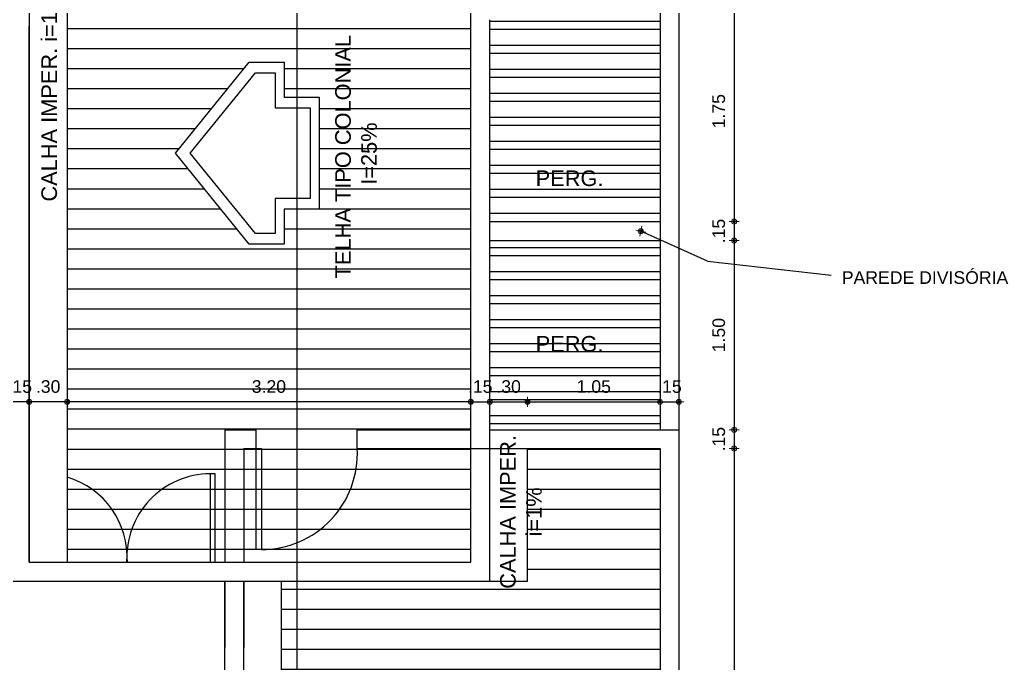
# Model space of a CAD drawing. Header units: millimetres. Extents: x 3724 to 8454, y 143 to 322.
# Drawn here: x 3744.25 to 3752.08, y 169.74 to 174.84 of the extents above; entities that cross this region are included whole.
import ezdxf

# ---------------------------------------------------------------- set-up
doc = ezdxf.new("R2010")
doc.units = ezdxf.units.MM
doc.header["$LTSCALE"] = 20
doc.linetypes.add('DASHDOT2', pattern=[12.7, 6.35, -3.175, 0, -3.175])
doc.linetypes.add('HIDDEN', pattern=[9.525, 6.35, -3.175])
for name, color, linetype in [('0-COTAS', 8, 'Continuous'), ('A-PEN-08', 8, 'Continuous'), ('A-PEN-B', 5, 'Continuous'), ('A-PEN-G', 3, 'Continuous'), ('A-PEN-M', 6, 'Continuous'), ('A-PEN-R', 1, 'Continuous')]:
    doc.layers.add(name, color=color, linetype=linetype)
doc.layers.add('A-TXT-G', color=3, linetype='Continuous', lineweight=30)
doc.layers.add('COTAS', color=53, linetype='Continuous', lineweight=9)
doc.styles.add('CARIMBO_DADOS', font='arial.ttf', dxfattribs={"height": 0.1})
doc.styles.get("Standard").update_dxf_attribs({"font": 'ARIALUNI.TTF', "height": 0.3})
doc.dimstyles.get("Standard").update_dxf_attribs({"dimtxt": 0.18, "dimasz": 0.18, "dimexe": 0.18, "dimexo": 0.0625, "dimgap": 0.09, "dimtad": 0, "dimtih": 1, "dimtoh": 1, "dimdec": 4, "dimzin": 0, "dimdsep": 46, "dimtxsty": 'Standard', "dimcen": 0.09, "dimadec": 0, "dimazin": 0, "dimtfac": 1, "dimtdec": 4, "dimtofl": 0, "dimtmove": 0, "dimatfit": 3, "dimfxl": 1, "dimtolj": 1, "dimtzin": 0, "dimarcsym": 0})
pattern_1 = [(7e-15, (-336.07833, -5.09099), (0, 0.15875), [])]

# ---------------------------------------------------------------- blocks, each defined once
blk = doc.blocks.new('CIRCULOS')
at = {"layer": 'COTAS'}
for p, q in [((-4, 0), (4, 0)), ((0, 4), (0, -4))]:
    blk.add_line(p, q, dxfattribs=at)
for radius in [2, 1]:
    blk.add_circle((0, 0), radius, dxfattribs=at)
blk = doc.blocks.new('*D597')
at = {"layer": 'A-PEN-08', "color": 8, "lineweight": -2, "ltscale": 0.05}
blk.add_line((3742.2623, 177.282), (3742.2623, 170.552), dxfattribs=at)
at = {"layer": 'Defpoints', "color": 0, "ltscale": 0.05}
for p in [(3742.4708, 177.292), (3742.2623, 170.542), (3744.3208, 170.542)]:
    blk.add_point(p, dxfattribs=at)
at = {"layer": 'A-PEN-08', "color": 8, "lineweight": -2, "ltscale": 0.05, "xscale": 0.01, "yscale": 0.01, "zscale": 0.01}
for p, rotation in [((3742.2623, 177.292), 90), ((3742.2623, 170.542), 270)]:
    blk.add_blockref('CIRCULOS', p, dxfattribs=dict(at, rotation=rotation))
at = {"layer": 'A-PEN-08', "color": 230, "ltscale": 0.05, "insert": (3742.1412, 173.917), "char_height": 0.1, "attachment_point": 5, "rotation": 90, "style": 'CARIMBO_DADOS'}
blk.add_mtext('\\A1;6.75', dxfattribs=at)
blk = doc.blocks.new('*D604')
at = {"layer": 'A-PEN-08', "color": 8, "lineweight": -2, "ltscale": 0.05}
for p, q in [((3749.9078, 173.252), (3749.9078, 173.262)), ((3749.9078, 173.242), (3749.9078, 173.092)), ((3749.9078, 173.082), (3749.9078, 173.072))]:
    blk.add_line(p, q, dxfattribs=at)
at = {"layer": 'Defpoints', "color": 0, "ltscale": 0.05}
for p in [(3749.3208, 173.242), (3749.3208, 173.092), (3749.9078, 173.092)]:
    blk.add_point(p, dxfattribs=at)
at = {"layer": 'A-PEN-08', "color": 8, "lineweight": -2, "ltscale": 0.05, "xscale": 0.01, "yscale": 0.01, "zscale": 0.01}
for p, rotation in [((3749.9078, 173.242), 270), ((3749.9078, 173.092), 90)]:
    blk.add_blockref('CIRCULOS', p, dxfattribs=dict(at, rotation=rotation))
at = {"layer": 'A-PEN-08', "color": 230, "ltscale": 0.05, "insert": (3749.7868, 173.167), "char_height": 0.1, "attachment_point": 5, "rotation": 90, "style": 'CARIMBO_DADOS'}
blk.add_mtext('\\A1;.15', dxfattribs=at)
blk = doc.blocks.new('*D605')
at = {"layer": 'A-PEN-08', "color": 8, "lineweight": -2, "ltscale": 0.05}
blk.add_line((3749.9078, 173.082), (3749.9078, 171.602), dxfattribs=at)
at = {"layer": 'Defpoints', "color": 0, "ltscale": 0.05}
for p in [(3749.3208, 173.092), (3749.4708, 171.592), (3749.9078, 171.592)]:
    blk.add_point(p, dxfattribs=at)
at = {"layer": 'A-PEN-08', "color": 8, "lineweight": -2, "ltscale": 0.05, "xscale": 0.01, "yscale": 0.01, "zscale": 0.01}
for p, rotation in [((3749.9078, 173.092), 90), ((3749.9078, 171.592), 270)]:
    blk.add_blockref('CIRCULOS', p, dxfattribs=dict(at, rotation=rotation))
at = {"layer": 'A-PEN-08', "color": 230, "ltscale": 0.05, "insert": (3749.7868, 172.342), "char_height": 0.1, "attachment_point": 5, "rotation": 90, "style": 'CARIMBO_DADOS'}
blk.add_mtext('\\A1;1.50', dxfattribs=at)
blk = doc.blocks.new('*D606')
at = {"layer": 'A-PEN-08', "color": 8, "lineweight": -2, "ltscale": 0.05}
for p, q in [((3749.9078, 171.602), (3749.9078, 171.612)), ((3749.9078, 171.592), (3749.9078, 171.442)), ((3749.9078, 171.432), (3749.9078, 171.422))]:
    blk.add_line(p, q, dxfattribs=at)
at = {"layer": 'Defpoints', "color": 0, "ltscale": 0.05}
for p in [(3749.4708, 171.592), (3749.3208, 171.442), (3749.9078, 171.442)]:
    blk.add_point(p, dxfattribs=at)
at = {"layer": 'A-PEN-08', "color": 8, "lineweight": -2, "ltscale": 0.05, "xscale": 0.01, "yscale": 0.01, "zscale": 0.01}
for p, rotation in [((3749.9078, 171.592), 270), ((3749.9078, 171.442), 90)]:
    blk.add_blockref('CIRCULOS', p, dxfattribs=dict(at, rotation=rotation))
at = {"layer": 'A-PEN-08', "color": 230, "ltscale": 0.05, "insert": (3749.7868, 171.517), "char_height": 0.1, "attachment_point": 5, "rotation": 90, "style": 'CARIMBO_DADOS'}
blk.add_mtext('\\A1;.15', dxfattribs=at)
blk = doc.blocks.new('*D607')
at = {"layer": 'A-PEN-08', "color": 8, "lineweight": -2, "ltscale": 0.05}
blk.add_line((3749.9078, 171.432), (3749.9078, 166.052), dxfattribs=at)
at = {"layer": 'Defpoints', "color": 0, "ltscale": 0.05}
for p in [(3749.3208, 171.442), (3749.3208, 166.042), (3749.9078, 166.042)]:
    blk.add_point(p, dxfattribs=at)
at = {"layer": 'A-PEN-08', "color": 8, "lineweight": -2, "ltscale": 0.05, "xscale": 0.01, "yscale": 0.01, "zscale": 0.01}
for p, rotation in [((3749.9078, 171.442), 90), ((3749.9078, 166.042), 270)]:
    blk.add_blockref('CIRCULOS', p, dxfattribs=dict(at, rotation=rotation))
at = {"layer": 'A-PEN-08', "color": 230, "ltscale": 0.05, "insert": (3749.7868, 168.742), "char_height": 0.1, "attachment_point": 5, "rotation": 90, "style": 'CARIMBO_DADOS'}
blk.add_mtext('\\A1;5.40', dxfattribs=at)
blk = doc.blocks.new('*D614')
at = {"layer": 'A-PEN-08', "color": 8, "lineweight": -2, "ltscale": 0.05}
blk.add_line((3747.8108, 171.8128), (3744.6308, 171.8128), dxfattribs=at)
at = {"layer": 'Defpoints', "color": 0, "ltscale": 0.05}
for p in [(3744.6208, 171.8128), (3744.6208, 170.542), (3747.8208, 170.542)]:
    blk.add_point(p, dxfattribs=at)
at = {"layer": 'A-PEN-08', "color": 8, "lineweight": -2, "ltscale": 0.05, "xscale": 0.01, "yscale": 0.01, "zscale": 0.01, "rotation": 180}
blk.add_blockref('CIRCULOS', (3744.6208, 171.8128), dxfattribs=at)
at = {"layer": 'A-PEN-08', "color": 8, "lineweight": -2, "ltscale": 0.05, "xscale": 0.01, "yscale": 0.01, "zscale": 0.01}
blk.add_blockref('CIRCULOS', (3747.8208, 171.8128), dxfattribs=at)
at = {"layer": 'A-PEN-08', "color": 230, "ltscale": 0.05, "insert": (3746.2208, 171.9338), "char_height": 0.1, "attachment_point": 5, "style": 'CARIMBO_DADOS'}
blk.add_mtext('\\A1;3.20', dxfattribs=at)
blk = doc.blocks.new('*D615')
at = {"layer": 'A-PEN-08', "color": 8, "lineweight": -2, "ltscale": 0.05}
for p, q in [((3744.3108, 171.8128), (3744.3008, 171.8128)), ((3744.6208, 171.8128), (3744.3208, 171.8128)), ((3744.6308, 171.8128), (3744.6408, 171.8128))]:
    blk.add_line(p, q, dxfattribs=at)
at = {"layer": 'Defpoints', "color": 0, "ltscale": 0.05}
for p in [(3744.3208, 171.8128), (3744.3208, 170.542), (3744.6208, 170.542)]:
    blk.add_point(p, dxfattribs=at)
at = {"layer": 'A-PEN-08', "color": 8, "lineweight": -2, "ltscale": 0.05, "xscale": 0.01, "yscale": 0.01, "zscale": 0.01}
blk.add_blockref('CIRCULOS', (3744.3208, 171.8128), dxfattribs=at)
at = {"layer": 'A-PEN-08', "color": 8, "lineweight": -2, "ltscale": 0.05, "xscale": 0.01, "yscale": 0.01, "zscale": 0.01, "rotation": 180}
blk.add_blockref('CIRCULOS', (3744.6208, 171.8128), dxfattribs=at)
at = {"layer": 'A-PEN-08', "color": 230, "ltscale": 0.05, "insert": (3744.4708, 171.9338), "char_height": 0.1, "attachment_point": 5, "style": 'CARIMBO_DADOS'}
blk.add_mtext('\\A1;.30', dxfattribs=at)
blk = doc.blocks.new('*D616')
at = {"layer": 'A-PEN-08', "color": 8, "lineweight": -2, "ltscale": 0.05}
for p, q in [((3744.1608, 171.8128), (3744.1508, 171.8128)), ((3744.3208, 171.8128), (3744.1708, 171.8128)), ((3744.3308, 171.8128), (3744.3408, 171.8128))]:
    blk.add_line(p, q, dxfattribs=at)
at = {"layer": 'Defpoints', "color": 0, "ltscale": 0.05}
for p in [(3744.1708, 171.8128), (3744.3208, 170.542), (3744.1708, 170.392)]:
    blk.add_point(p, dxfattribs=at)
at = {"layer": 'A-PEN-08', "color": 8, "lineweight": -2, "ltscale": 0.05, "xscale": 0.01, "yscale": 0.01, "zscale": 0.01}
blk.add_blockref('CIRCULOS', (3744.1708, 171.8128), dxfattribs=at)
at = {"layer": 'A-PEN-08', "color": 8, "lineweight": -2, "ltscale": 0.05, "xscale": 0.01, "yscale": 0.01, "zscale": 0.01, "rotation": 180}
blk.add_blockref('CIRCULOS', (3744.3208, 171.8128), dxfattribs=at)
at = {"layer": 'A-PEN-08', "color": 230, "ltscale": 0.05, "insert": (3744.2458, 171.9338), "char_height": 0.1, "attachment_point": 5, "style": 'CARIMBO_DADOS'}
blk.add_mtext('\\A1;.15', dxfattribs=at)
blk = doc.blocks.new('*D617')
at = {"layer": 'A-PEN-08', "color": 8, "lineweight": -2, "ltscale": 0.05}
for p, q in [((3747.8108, 171.8128), (3747.8008, 171.8128)), ((3747.8208, 171.8128), (3747.9708, 171.8128)), ((3747.9808, 171.8128), (3747.9908, 171.8128))]:
    blk.add_line(p, q, dxfattribs=at)
at = {"layer": 'Defpoints', "color": 0, "ltscale": 0.05}
for p in [(3747.9708, 171.8128), (3747.9708, 171.592), (3747.8208, 170.542)]:
    blk.add_point(p, dxfattribs=at)
at = {"layer": 'A-PEN-08', "color": 8, "lineweight": -2, "ltscale": 0.05, "xscale": 0.01, "yscale": 0.01, "zscale": 0.01}
blk.add_blockref('CIRCULOS', (3747.8208, 171.8128), dxfattribs=at)
at = {"layer": 'A-PEN-08', "color": 8, "lineweight": -2, "ltscale": 0.05, "xscale": 0.01, "yscale": 0.01, "zscale": 0.01, "rotation": 180}
blk.add_blockref('CIRCULOS', (3747.9708, 171.8128), dxfattribs=at)
at = {"layer": 'A-PEN-08', "color": 230, "ltscale": 0.05, "insert": (3747.8958, 171.9338), "char_height": 0.1, "attachment_point": 5, "style": 'CARIMBO_DADOS'}
blk.add_mtext('\\A1;.15', dxfattribs=at)
blk = doc.blocks.new('*D618')
at = {"layer": 'A-PEN-08', "color": 8, "lineweight": -2, "ltscale": 0.05}
for p, q in [((3747.9608, 171.8128), (3747.9508, 171.8128)), ((3747.9708, 171.8128), (3748.2708, 171.8128)), ((3748.2808, 171.8128), (3748.2908, 171.8128))]:
    blk.add_line(p, q, dxfattribs=at)
at = {"layer": 'Defpoints', "color": 0, "ltscale": 0.05}
for p in [(3748.2708, 171.8128), (3747.9708, 171.592), (3748.2708, 171.442)]:
    blk.add_point(p, dxfattribs=at)
at = {"layer": 'A-PEN-08', "color": 8, "lineweight": -2, "ltscale": 0.05, "xscale": 0.01, "yscale": 0.01, "zscale": 0.01}
blk.add_blockref('CIRCULOS', (3747.9708, 171.8128), dxfattribs=at)
at = {"layer": 'A-PEN-08', "color": 8, "lineweight": -2, "ltscale": 0.05, "xscale": 0.01, "yscale": 0.01, "zscale": 0.01, "rotation": 180}
blk.add_blockref('CIRCULOS', (3748.2708, 171.8128), dxfattribs=at)
at = {"layer": 'A-PEN-08', "color": 230, "ltscale": 0.05, "insert": (3748.1208, 171.9338), "char_height": 0.1, "attachment_point": 5, "style": 'CARIMBO_DADOS'}
blk.add_mtext('\\A1;.30', dxfattribs=at)
blk = doc.blocks.new('*D619')
at = {"layer": 'A-PEN-08', "color": 8, "lineweight": -2, "ltscale": 0.05}
blk.add_line((3748.2808, 171.8128), (3749.3108, 171.8128), dxfattribs=at)
at = {"layer": 'Defpoints', "color": 0, "ltscale": 0.05}
for p in [(3749.3208, 171.8128), (3748.2708, 171.442), (3749.3208, 171.442)]:
    blk.add_point(p, dxfattribs=at)
at = {"layer": 'A-PEN-08', "color": 8, "lineweight": -2, "ltscale": 0.05, "xscale": 0.01, "yscale": 0.01, "zscale": 0.01, "rotation": 180}
blk.add_blockref('CIRCULOS', (3748.2708, 171.8128), dxfattribs=at)
at = {"layer": 'A-PEN-08', "color": 8, "lineweight": -2, "ltscale": 0.05, "xscale": 0.01, "yscale": 0.01, "zscale": 0.01}
blk.add_blockref('CIRCULOS', (3749.3208, 171.8128), dxfattribs=at)
at = {"layer": 'A-PEN-08', "color": 230, "ltscale": 0.05, "insert": (3748.7958, 171.9338), "char_height": 0.1, "attachment_point": 5, "style": 'CARIMBO_DADOS'}
blk.add_mtext('\\A1;1.05', dxfattribs=at)
blk = doc.blocks.new('*D590')
at = {"layer": 'A-PEN-08', "color": 8, "lineweight": -2, "ltscale": 0.05}
for p, q in [((3749.3108, 171.8128), (3749.3008, 171.8128)), ((3749.3208, 171.8128), (3749.4708, 171.8128)), ((3749.4808, 171.8128), (3749.4908, 171.8128))]:
    blk.add_line(p, q, dxfattribs=at)
at = {"layer": 'Defpoints', "color": 0, "ltscale": 0.05}
for p in [(3749.4708, 171.8128), (3749.4708, 171.592), (3749.3208, 171.442)]:
    blk.add_point(p, dxfattribs=at)
at = {"layer": 'A-PEN-08', "color": 8, "lineweight": -2, "ltscale": 0.05, "xscale": 0.01, "yscale": 0.01, "zscale": 0.01}
blk.add_blockref('CIRCULOS', (3749.3208, 171.8128), dxfattribs=at)
at = {"layer": 'A-PEN-08', "color": 8, "lineweight": -2, "ltscale": 0.05, "xscale": 0.01, "yscale": 0.01, "zscale": 0.01, "rotation": 180}
blk.add_blockref('CIRCULOS', (3749.4708, 171.8128), dxfattribs=at)
at = {"layer": 'A-PEN-08', "color": 230, "ltscale": 0.05, "insert": (3749.3958, 171.9338), "char_height": 0.1, "attachment_point": 5, "style": 'CARIMBO_DADOS'}
blk.add_mtext('\\A1;.15', dxfattribs=at)
blk = doc.blocks.new('*D591')
at = {"layer": 'A-PEN-08', "color": 8, "lineweight": -2, "ltscale": 0.05}
for p, q in [((3742.2623, 170.552), (3742.2623, 170.562)), ((3742.2623, 170.542), (3742.2623, 170.392)), ((3742.2623, 170.382), (3742.2623, 170.372))]:
    blk.add_line(p, q, dxfattribs=at)
at = {"layer": 'Defpoints', "color": 0, "ltscale": 0.05}
for p in [(3744.3208, 170.542), (3742.2623, 170.392), (3744.1708, 170.392)]:
    blk.add_point(p, dxfattribs=at)
at = {"layer": 'A-PEN-08', "color": 8, "lineweight": -2, "ltscale": 0.05, "xscale": 0.01, "yscale": 0.01, "zscale": 0.01}
for p, rotation in [((3742.2623, 170.542), 270), ((3742.2623, 170.392), 90)]:
    blk.add_blockref('CIRCULOS', p, dxfattribs=dict(at, rotation=rotation))
at = {"layer": 'A-PEN-08', "color": 230, "ltscale": 0.05, "insert": (3742.1412, 170.467), "char_height": 0.1, "attachment_point": 5, "rotation": 90, "style": 'CARIMBO_DADOS'}
blk.add_mtext('\\A1;.15', dxfattribs=at)
blk = doc.blocks.new('*D629')
at = {"layer": 'A-PEN-08', "color": 8, "lineweight": -2, "ltscale": 0.05}
blk.add_line((3742.2623, 170.382), (3742.2623, 166.052), dxfattribs=at)
at = {"layer": 'Defpoints', "color": 0, "ltscale": 0.05}
for p in [(3744.1708, 170.392), (3742.2623, 166.042), (3746.0208, 166.042)]:
    blk.add_point(p, dxfattribs=at)
at = {"layer": 'A-PEN-08', "color": 8, "lineweight": -2, "ltscale": 0.05, "xscale": 0.01, "yscale": 0.01, "zscale": 0.01}
for p, rotation in [((3742.2623, 170.392), 90), ((3742.2623, 166.042), 270)]:
    blk.add_blockref('CIRCULOS', p, dxfattribs=dict(at, rotation=rotation))
at = {"layer": 'A-PEN-08', "color": 230, "ltscale": 0.05, "insert": (3742.1412, 168.217), "char_height": 0.1, "attachment_point": 5, "rotation": 90, "style": 'CARIMBO_DADOS'}
blk.add_mtext('\\A1;4.35', dxfattribs=at)
blk = doc.blocks.new('*D899')
at = {"layer": '0-COTAS', "color": 8, "lineweight": -2, "ltscale": 0.05}
blk.add_line((3749.9078, 174.982), (3749.9078, 173.252), dxfattribs=at)
at = {"layer": 'Defpoints', "color": 0, "ltscale": 0.05}
for p in [(3749.9078, 174.992), (3749.9078, 173.242), (3749.9078, 173.242)]:
    blk.add_point(p, dxfattribs=at)
at = {"layer": '0-COTAS', "color": 8, "lineweight": -2, "ltscale": 0.05, "xscale": 0.01, "yscale": 0.01, "zscale": 0.01}
for p, rotation in [((3749.9078, 174.992), 90), ((3749.9078, 173.242), 270)]:
    blk.add_blockref('CIRCULOS', p, dxfattribs=dict(at, rotation=rotation))
at = {"layer": '0-COTAS', "color": 230, "ltscale": 0.05, "insert": (3749.7868, 174.117), "char_height": 0.1, "attachment_point": 5, "rotation": 90, "style": 'CARIMBO_DADOS'}
blk.add_mtext('\\A1;1.75', dxfattribs=at)

msp = doc.modelspace()

# ---------------------------------------------------------------- hatches: boundary and pattern name
at = {"layer": 'A-PEN-B', "ltscale": 0.05}
h = msp.add_hatch(dxfattribs=at)
h.set_pattern_fill('LINE', color=8, scale=0.05, style=0)
h.set_pattern_definition(pattern_1)
h.paths.add_polyline_path([(3744.6208, 170.542), (3747.8208, 170.542), (3747.8208, 177.292), (3744.6208, 177.292)])
h.paths.add_polyline_path([(3746.3423, 174.2281), (3746.3423, 174.5052), (3746.0651, 174.5052), (3745.4803, 173.7847), (3746.0651, 173.0642), (3746.3423, 173.0642), (3746.3423, 173.3414), (3746.6194, 173.3414), (3746.6194, 174.2281)], flags=0)
h = msp.add_hatch(dxfattribs=at)
h.set_pattern_fill('ANSI32', color=6, scale=0.02, angle=135, style=0)
h.set_pattern_definition([(180, (-644.83782, 0), (-1e-17, -0.1905), []), (180, (-644.90132, 0.0635), (-1e-17, -0.1905), [])])
h.paths.add_polyline_path([(3749.3208, 173.092), (3747.9708, 173.092), (3747.9708, 171.592), (3749.3208, 171.592)])
h = msp.add_hatch(dxfattribs=at)
h.set_pattern_fill('LINE', color=8, scale=0.05, style=0)
h.set_pattern_definition(pattern_1)
h.paths.add_polyline_path([(3749.3208, 171.442), (3748.2708, 171.442), (3748.2708, 170.392), (3747.9708, 170.392), (3746.3208, 170.392), (3746.3208, 166.042), (3749.3208, 166.042)])
h.paths.add_polyline_path([(3747.7121, 169.1285), (3747.7121, 169.4056), (3747.435, 169.4056), (3746.8502, 168.6851), (3747.435, 167.9646), (3747.7121, 167.9646), (3747.7121, 168.2418), (3747.9893, 168.2418), (3747.9893, 169.1285)], flags=0)

# ---------------------------------------------------------------- linework, layer by layer
at = {"layer": 'A-PEN-08', "ltscale": 0.05}
for q in [(3749.1682, 173.1663), (3750.6765, 172.8178)]:
    msp.add_line((3749.6984, 172.9287), q, dxfattribs=at)
at = {"layer": 'A-PEN-B', "color": 2, "ltscale": 0.05}
for p, q in [((3749.4708, 180.392), (3749.4708, 165.892)), ((3749.3208, 174.842), (3749.3208, 173.092)), ((3749.3208, 173.092), (3749.3208, 171.592))]:
    msp.add_line(p, q, dxfattribs=at)
at = {"layer": 'A-PEN-B', "ltscale": 0.05}
for p, q in [((3747.8208, 174.842), (3747.8208, 176.592)), ((3744.3208, 170.542), (3744.3208, 174.792)), ((3747.8208, 171.592), (3747.8208, 173.242)), ((3747.9708, 173.242), (3749.3208, 173.242)), ((3747.9708, 171.442), (3747.9708, 173.092)), ((3747.9708, 173.092), (3749.3208, 173.092)), ((3745.8708, 170.392), (3745.8708, 169.8657)), ((3746.0208, 170.392), (3746.0208, 169.8657))]:
    msp.add_line(p, q, dxfattribs=at)
at = {"layer": 'A-PEN-B', "color": 6, "ltscale": 0.05}
for p, q in [((3749.3208, 174.8295), (3747.9708, 174.8295)), ((3749.3208, 174.8295), (3748.8732, 174.8295)), ((3749.3208, 174.766), (3747.9708, 174.766)), ((3749.3208, 174.766), (3749.1258, 174.766)), ((3749.3208, 174.639), (3747.9708, 174.639)), ((3749.3208, 174.5755), (3747.9708, 174.5755)), ((3749.3208, 174.639), (3749.1258, 174.639)), ((3749.3208, 174.5755), (3749.1258, 174.5755)), ((3749.3208, 174.4485), (3747.9708, 174.4485)), ((3749.3208, 174.4485), (3749.1258, 174.4485)), ((3749.3208, 174.385), (3747.9708, 174.385)), ((3749.3208, 174.385), (3749.1258, 174.385)), ((3749.3208, 174.258), (3747.9708, 174.258)), ((3749.3208, 174.1945), (3747.9708, 174.1945)), ((3749.3208, 174.0675), (3747.9708, 174.0675)), ((3749.3208, 174.004), (3747.9708, 174.004)), ((3749.3208, 173.877), (3747.9708, 173.877)), ((3749.3208, 173.8135), (3747.9708, 173.8135)), ((3749.3208, 173.6865), (3747.9708, 173.6865)), ((3749.3208, 173.623), (3747.9708, 173.623)), ((3749.3208, 173.496), (3747.9708, 173.496)), ((3749.3208, 173.4325), (3747.9708, 173.4325)), ((3749.3208, 173.3055), (3747.9708, 173.3055)), ((3747.9708, 173.242), (3749.3208, 173.242)), ((3747.9708, 173.092), (3749.3208, 173.092))]:
    msp.add_line(p, q, dxfattribs=at)
at = {"layer": 'A-PEN-B', "color": 3, "ltscale": 0.05}
for p, q in [((3747.9708, 170.392), (3747.9708, 174.8219)), ((3745.8708, 170.392), (3747.9708, 170.392))]:
    msp.add_line(p, q, dxfattribs=at)
at = {"layer": 'A-PEN-B', "color": 8, "linetype": 'HIDDEN', "ltscale": 0.05}
for p, q in [((3745.8708, 171.592), (3745.8708, 170.542)), ((3745.8708, 171.592), (3746.1208, 171.592)), ((3746.1208, 171.442), (3746.1208, 171.592)), ((3746.9208, 171.592), (3747.8208, 171.592)), ((3746.9208, 171.442), (3746.9208, 171.592)), ((3746.0208, 171.442), (3746.0208, 170.542)), ((3746.0208, 171.442), (3746.1208, 171.442)), ((3746.9208, 171.442), (3747.9708, 171.442))]:
    msp.add_line(p, q, dxfattribs=at)
at = {"layer": 'A-PEN-B', "color": 8, "ltscale": 0.05}
msp.add_line((3742.6208, 170.392), (3745.8708, 170.392), dxfattribs=at)
at = {"layer": 'A-PEN-B', "color": 2, "ltscale": 0.05}
for points in [[(3744.1708, 177.442), (3742.6208, 177.442), (3742.6208, 180.242), (3749.3208, 180.242), (3749.3208, 174.842)], [(3747.9708, 171.592), (3749.4708, 171.592), (3749.4708, 165.892), (3745.8708, 165.892), (3745.8708, 170.392)], [(3747.9708, 171.442), (3749.3208, 171.442), (3749.3208, 166.042), (3746.0208, 166.042), (3746.0208, 170.392)]]:
    msp.add_lwpolyline(points, dxfattribs=at)
at = {"layer": 'A-PEN-B', "color": 3, "ltscale": 0.05}
msp.add_lwpolyline([(3747.8208, 177.292), (3744.3208, 177.292), (3744.3208, 170.542), (3747.8208, 170.542), (3747.8208, 174.8658)], dxfattribs=at)
at = {"layer": 'A-PEN-B', "color": 6, "ltscale": 0.05}
for points in [[(3744.6208, 177.292), (3744.6208, 170.542)], [(3747.9708, 170.392), (3748.2708, 170.392), (3748.2708, 171.442)], [(3746.3208, 166.042), (3746.3208, 170.392)]]:
    msp.add_lwpolyline(points, dxfattribs=at)
at = {"layer": 'A-PEN-B', "color": 8, "linetype": 'HIDDEN', "ltscale": 0.05}
msp.add_arc((3744.4358, 170.5809), 0.6611, 356.63063, 73.75063, dxfattribs=at)
at = {"layer": 'A-PEN-G', "ltscale": 0.05}
for p, q in [((3747.8208, 173.242), (3747.8208, 174.842)), ((3747.9708, 173.242), (3747.9708, 174.842))]:
    msp.add_line(p, q, dxfattribs=at)
at = {"layer": 'A-PEN-G'}
msp.add_lwpolyline([(3745.4803, 173.7847), (3746.0651, 174.5052), (3746.3423, 174.5052), (3746.3423, 174.2281), (3746.6194, 174.2281), (3746.6194, 173.3414), (3746.3423, 173.3414), (3746.3423, 173.0642), (3746.0651, 173.0642)], close=True, dxfattribs=at)
at = {"layer": 'A-PEN-G', "color": 8, "linetype": 'HIDDEN', "ltscale": 0.05}
for points in [[(3746.1208, 171.442), (3746.1608, 171.442), (3746.1608, 170.642), (3746.1208, 170.642)], [(3745.7558, 170.542), (3745.7958, 170.542), (3745.7958, 171.242), (3745.7558, 171.242)]]:
    msp.add_lwpolyline(points, close=True, dxfattribs=at)
for centre, radius, start, end in [((3746.1608, 171.403), 0.761, 270, 2.9376), ((3745.7558, 170.5809), 0.6611, 90, 183.36937)]:
    msp.add_arc(centre, radius, start, end, dxfattribs=at)
at = {"layer": 'A-PEN-M'}
msp.add_lwpolyline([(3745.5978, 173.7847), (3746.1151, 174.4221), (3746.2695, 174.4221), (3746.2695, 174.145), (3746.5466, 174.145), (3746.5466, 173.4245), (3746.2695, 173.4245), (3746.2695, 173.1474), (3746.1151, 173.1474)], close=True, dxfattribs=at)
at = {"layer": 'A-PEN-R', "linetype": 'DASHDOT2', "ltscale": 0.3}
msp.add_line((3746.4416, 184.8933), (3746.4416, 155.8805), dxfattribs=at)

# ---------------------------------------------------------------- block references
at = {"layer": 'A-TXT-G', "ltscale": 0.05, "xscale": 0.01, "yscale": 0.01, "zscale": 0.01, "rotation": 168.6203407813979}
msp.add_blockref('CIRCULOS', (3749.1682, 173.1663), dxfattribs=at)

# ---------------------------------------------------------------- texts
at = {"color": 230, "insert": (3744.4798, 174.2287), "char_height": 0.123653, "width": 3.353, "attachment_point": 5, "rotation": 90, "style": 'CARIMBO_DADOS'}
msp.add_mtext('CALHA IMPER. i=1%', dxfattribs=at)
at = {"color": 230, "char_height": 0.123653, "attachment_point": 5, "rotation": 90, "style": 'CARIMBO_DADOS'}
for s, insert in [('TELHA TIPO COLONIAL\\P I=25%', (3746.9119, 173.7567)), ('CALHA IMPER.\\Pi=1%', (3748.2184, 170.9405))]:
    msp.add_mtext(s, dxfattribs=dict(at, insert=insert))
at = {"color": 230, "char_height": 0.12365, "width": 3.353, "attachment_point": 5, "style": 'CARIMBO_DADOS'}
for insert in [(3748.6042, 173.5848), (3748.6042, 172.2722)]:
    msp.add_mtext('PERG.', dxfattribs=dict(at, insert=insert))
at = {"color": 230, "insert": (3751.4216, 172.7976), "char_height": 0.1, "attachment_point": 5, "style": 'CARIMBO_DADOS'}
msp.add_mtext('PAREDE DIVISÓRIA', dxfattribs=at)

# ---------------------------------------------------------------- dimensions: what is measured, and where the dimension line sits
at = {"layer": '0-COTAS', "ltscale": 0.05}
dim = msp.add_linear_dim(base=(3749.9078, 173.242), p1=(3749.9078, 174.992), p2=(3749.9078, 173.242), angle=90, dimstyle='Standard', override={"dimtxt": 0.1, "dimasz": 0.01, "dimexe": 0, "dimexo": 0, "dimgap": 0.07, "dimtad": 1, "dimtih": 0, "dimtoh": 0, "dimdec": 2, "dimzin": 5, "dimtxsty": 'CARIMBO_DADOS', "dimblk1": 'CIRCULOS', "dimblk2": 'CIRCULOS', "dimsah": 1, "dimcen": 0, "dimse1": 1, "dimse2": 1, "dimclrd": 8, "dimclre": 8, "dimclrt": 230, "dimtfac": 100, "dimtdec": 2, "dimtix": 1, "dimtofl": 1, "dimtmove": 2, "dimldrblk": 'CIRCULOS', "dimtzin": 5}, dxfattribs=at)
dim.commit()
dim.dimension.update_dxf_attribs({"geometry": '*D899', "text_midpoint": (3749.7868, 174.117)})
at = {"layer": 'A-PEN-08', "ltscale": 0.05}
for base, p1, p2, angle, picture, middle in [((3742.2623, 170.542), (3742.4708, 177.292), (3744.3208, 170.542), 90, '*D597', (3742.1412, 173.917)), ((3749.9078, 173.092), (3749.3208, 173.242), (3749.3208, 173.092), 90, '*D604', (3749.7868, 173.167)), ((3749.9078, 171.592), (3749.3208, 173.092), (3749.4708, 171.592), 90, '*D605', (3749.7868, 172.342)), ((3744.1708, 171.8128), (3744.3208, 170.542), (3744.1708, 170.392), 0, '*D616', (3744.2458, 171.9338)), ((3744.3208, 171.8128), (3744.6208, 170.542), (3744.3208, 170.542), 0, '*D615', (3744.4708, 171.9338)), ((3744.6208, 171.8128), (3747.8208, 170.542), (3744.6208, 170.542), 0, '*D614', (3746.2208, 171.9338)), ((3747.9708, 171.8128), (3747.8208, 170.542), (3747.9708, 171.592), 0, '*D617', (3747.8958, 171.9338)), ((3748.2708, 171.8128), (3747.9708, 171.592), (3748.2708, 171.442), 0, '*D618', (3748.1208, 171.9338)), ((3749.3208, 171.8128), (3748.2708, 171.442), (3749.3208, 171.442), 0, '*D619', (3748.7958, 171.9338)), ((3749.4708, 171.8128), (3749.3208, 171.442), (3749.4708, 171.592), 0, '*D590', (3749.3958, 171.9338)), ((3749.9078, 171.442), (3749.4708, 171.592), (3749.3208, 171.442), 90, '*D606', (3749.7868, 171.517)), ((3749.9078, 166.042), (3749.3208, 171.442), (3749.3208, 166.042), 90, '*D607', (3749.7868, 168.742)), ((3742.2623, 170.392), (3744.3208, 170.542), (3744.1708, 170.392), 90, '*D591', (3742.1412, 170.467)), ((3742.2623, 166.042), (3744.1708, 170.392), (3746.0208, 166.042), 90, '*D629', (3742.1412, 168.217))]:
    dim = msp.add_linear_dim(base=base, p1=p1, p2=p2, angle=angle, dimstyle='Standard', override={"dimtxt": 0.1, "dimasz": 0.01, "dimexe": 0, "dimexo": 0, "dimgap": 0.07, "dimtad": 1, "dimtih": 0, "dimtoh": 0, "dimdec": 2, "dimzin": 5, "dimtxsty": 'CARIMBO_DADOS', "dimblk1": 'CIRCULOS', "dimblk2": 'CIRCULOS', "dimsah": 1, "dimcen": 0, "dimse1": 1, "dimse2": 1, "dimclrd": 8, "dimclre": 8, "dimclrt": 230, "dimtfac": 100, "dimtdec": 2, "dimtix": 1, "dimtofl": 1, "dimtmove": 2, "dimldrblk": 'CIRCULOS', "dimfxl": 0, "dimfxlon": 1, "dimtzin": 5, "dimarcsym": 1}, dxfattribs=at)
    dim.commit()
    dim.dimension.update_dxf_attribs({"geometry": picture, "text_midpoint": middle})

doc.saveas('drawing.dxf')
